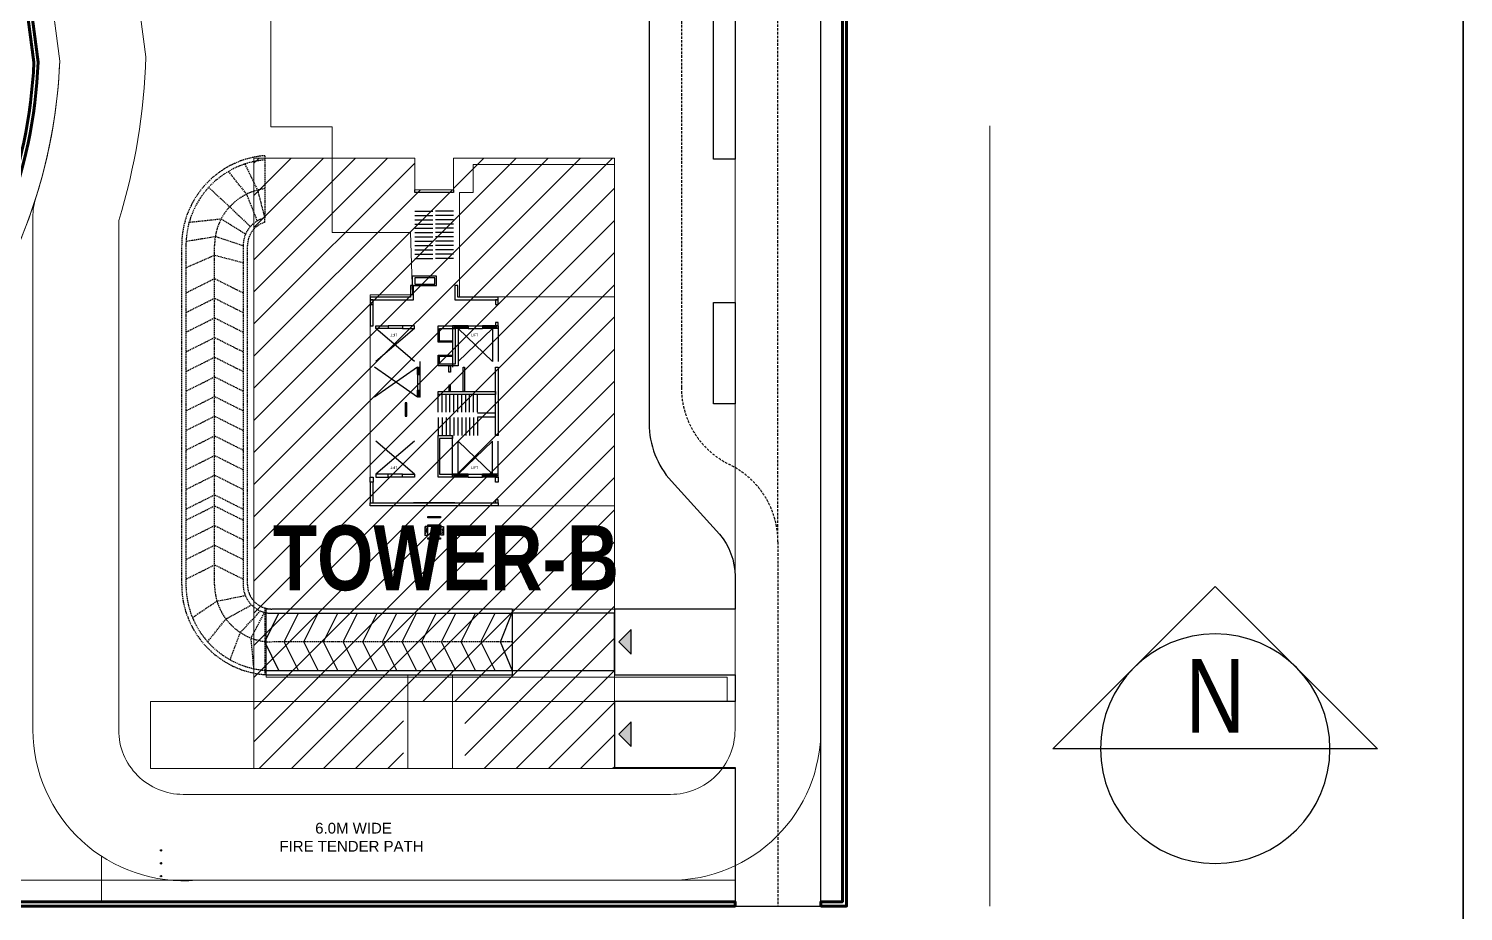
# Model space of a CAD drawing. Header units: millimetres. Extents: x 2061841 to 105821645, y -77612 to 48520811.
# Drawn here: x 2925514 to 2931199, y 34782 to 38277 of the extents above; entities that cross this region are included whole.
import ezdxf
from ezdxf.enums import TextEntityAlignment as Align

# ---------------------------------------------------------------- set-up
doc = ezdxf.new("R2010")
doc.units = ezdxf.units.MM
doc.header["$LTSCALE"] = 10
doc.header["$MEASUREMENT"] = 0
doc.linetypes.add('DASHED', pattern=[0.75, 0.5, -0.25])
doc.linetypes.add('HIDDEN', pattern=[0.375, 0.25, -0.125])
for name, color, linetype in [('A-Parking Bays', 253, 'Continuous'), ('BORDER', 5, 'Continuous'), ('SANCTION-A1 594X841$0$A1_Title Block_A-TITLE', 3, 'Continuous')]:
    doc.layers.add(name, color=color, linetype=linetype)
doc.layers.add('A-Site', color=253, linetype='Continuous', lineweight=9)
doc.layers.add('Layer1', color=253, linetype='Continuous', lineweight=5)
doc.styles.add('1035_Tower Layout$0$WD-50', font='ARIALN.TTF', dxfattribs={"height": 150})
doc.styles.add('SANCTION-A1 594X841$0$A1_Title Block$0$A1_Title Block$0$MAS-TXTL', font='arialbd.ttf')
doc.styles.add('SANCTION-A1 594X841$0$Arial', font='arial.ttf')
doc.styles.add('SANCTION-A1 594X841$0$Standard', font='arial.ttf')
doc.styles.add('WD-500', font='arial.ttf', dxfattribs={"height": 750})

# ---------------------------------------------------------------- blocks, each defined once
blk = doc.blocks.new('SANCTION-A1 594X841$0$dtl-id-e')
at = {"color": 4, "linetype": 'Continuous'}
blk.add_lwpolyline([(0, 6.5), (0, 9.192), (9.192, 0), (0, -9.192), (0, -6.5)], dxfattribs=at)
blk = doc.blocks.new('SANCTION-A1 594X841$0$dtl-id')
at = {"color": 4, "linetype": 'Continuous'}
blk.add_line((-6.5, 0), (6.5, 0), dxfattribs=at)
blk.add_circle((0, 0), 6.5, dxfattribs=at)
at = {"color": 2, "style": 'SANCTION-A1 594X841$0$Standard', "width": 0.8}
blk.add_attdef('99', text='', height=3, dxfattribs=at).set_placement((0, 3.043), align=Align.MIDDLE_CENTER)
at = {"color": 3, "style": 'SANCTION-A1 594X841$0$Standard', "width": 0.8}
blk.add_attdef('A-100', text='', height=2, dxfattribs=at).set_placement((0, -2.483), align=Align.MIDDLE_CENTER)
blk = doc.blocks.new('A$C8e09e99a')
at = {"layer": 'A-Parking Bays', "ltscale": 125, "transparency": 33554483}
h = blk.add_hatch(color=256, dxfattribs=at)
h.dxf.hatch_style = 1
h.paths.add_polyline_path([(-1726, 1733), (1726, 1733), (0, 0)])
at = {"layer": 'A-Parking Bays', "ltscale": 125, "transparency": 33554534}
blk.add_lwpolyline([(-1726, 1733), (1726, 1733), (0, 0), (-1726, 1733)], dxfattribs=at)

msp = doc.modelspace()

# ---------------------------------------------------------------- hatches: boundary and pattern name
h = msp.add_hatch()
h.set_pattern_fill('ANSI37', color=253, scale=0.8505, angle=270)
h.set_pattern_definition([(315, (2910763.4035, 58141.1766), (1.90942696, 1.90942696), []), (45, (2910763.4035, 58141.1766), (-1.90942696, 1.90942696), [])])
h.paths.add_polyline_path([(2927368.6, 37101.2), (2927368.6, 37089.9), (2927311.9, 37089.9), (2927311.9, 37101.2), (2927368.6, 37101.2)])
h.paths.add_polyline_path([(2927255.2, 37101.2), (2927255.2, 37089.9), (2927198.5, 37089.9), (2927198.5, 37101.2), (2927255.2, 37101.2)])
h = msp.add_hatch()
h.set_pattern_fill('ANSI37', color=253, scale=0.8505)
h.set_pattern_definition([(45, (2693401.4447, 76661.5887), (-1.909426958, 1.909426958), []), (135, (2693401.4447, 76661.5887), (-1.909426958, -1.909426958), [])])
h.paths.add_polyline_path([(2927065.5, 36908.4), (2927054.2, 36908.4), (2927054.2, 36936.8), (2927065.5, 36936.8)])
h.paths.add_polyline_path([(2927065.5, 36817.7), (2927054.2, 36817.7), (2927054.2, 36846), (2927065.5, 36846)])
h = msp.add_hatch()
h.set_pattern_fill('ANSI37', color=253, scale=0.8505)
h.set_pattern_definition([(45, (2952740.8237, 41918.2868), (-1.90942696, 1.90942696), []), (135, (2952740.8237, 41918.2868), (-1.90942696, -1.90942696), [])])
h.paths.add_polyline_path([(2927368.6, 36501.7), (2927368.6, 36513.1), (2927311.9, 36513.1), (2927311.9, 36501.7), (2927368.6, 36501.7)])
h.paths.add_polyline_path([(2927255.2, 36501.7), (2927255.2, 36513.1), (2927198.5, 36513.1), (2927198.5, 36501.7), (2927255.2, 36501.7)])
at = {"layer": 'Layer1'}
h = msp.add_hatch(dxfattribs=at)
h.set_pattern_fill('ANSI31', color=6, scale=28.35)
h.set_pattern_definition([(45, (2721424, 77677.71), (-63.647565, 63.647565), [])])
h.paths.add_polyline_path([(2927044.1, 37639.9), (2927044.1, 37764.7), (2926406.5, 37764.7), (2926406.5, 35346.6), (2926999.1, 35346.6), (2926999.1, 35613.1), (2927242.6, 35613.1), (2927242.6, 35346.6), (2927834.9, 35346.6), (2927834.9, 37764.7), (2927197.2, 37764.7), (2927197.2, 37639.9)])

# ---------------------------------------------------------------- linework, layer by layer
at = {"color": 253, "linetype": 'DASHED', "ltscale": 2}
for p, q in [((2928482.7, 36244.8, 0), (2928482.7, 40164.1, 0)), ((2928100, 39552.2, 0), (2928100, 36856.7, 0)), ((2928482.7, 36244.8, 0), (2928482.7, 34802.3))]:
    msp.add_line(p, q, dxfattribs=at)
at = {"color": 253, "lineweight": 20}
msp.add_line((2929321.9, 34802.3), (2929321.9, 37892.5), dxfattribs=at)
at = {"color": 253, "linetype": 'DASHED'}
for p, q in [((2926448.9, 37757.5), (2926448.9, 37528.3)), ((2926448.9, 35983.1, 0), (2926448.9, 35720.8))]:
    msp.add_line(p, q, dxfattribs=at)
at = {"color": 253}
for p, q in [((2927044.1, 37628.6), (2927044.1, 37639.9)), ((2927197.2, 37639.9), (2927197.2, 37628.6)), ((2927197.2, 37628.6), (2927044.1, 37628.6)), ((2927044.1, 37554.8, 0), (2927115, 37554.8, 0)), ((2927044.1, 37537.8, 0), (2927115, 37537.8, 0)), ((2927044.1, 37520.8, 0), (2927115, 37520.8, 0)), ((2927197.2, 37554.8, 0), (2927126.3, 37554.8, 0)), ((2927197.2, 37537.8, 0), (2927126.3, 37537.8, 0)), ((2927197.2, 37520.8, 0), (2927126.3, 37520.8, 0)), ((2927044.1, 37503.8, 0), (2927115, 37503.8, 0)), ((2927044.1, 37486.8, 0), (2927115, 37486.8, 0)), ((2927044.1, 37469.7, 0), (2927115, 37469.7, 0)), ((2927197.2, 37503.8, 0), (2927126.3, 37503.8, 0)), ((2927197.2, 37486.8, 0), (2927126.3, 37486.8, 0)), ((2927197.2, 37469.7, 0), (2927126.3, 37469.7, 0)), ((2927044.1, 37452.7, 0), (2927115, 37452.7, 0)), ((2927044.1, 37435.7, 0), (2927115, 37435.7, 0)), ((2927044.1, 37418.7, 0), (2927115, 37418.7, 0)), ((2927197.2, 37452.7, 0), (2927126.3, 37452.7, 0)), ((2927197.2, 37435.7, 0), (2927126.3, 37435.7, 0)), ((2927197.2, 37418.7, 0), (2927126.3, 37418.7, 0)), ((2927044.1, 37401.7, 0), (2927115, 37401.7, 0)), ((2927044.1, 37384.7, 0), (2927115, 37384.7, 0)), ((2927044.1, 37367.7, 0), (2927115, 37367.7, 0)), ((2927197.2, 37401.7, 0), (2927126.3, 37401.7, 0)), ((2927197.2, 37384.7, 0), (2927126.3, 37384.7, 0)), ((2927197.2, 37367.7, 0), (2927126.3, 37367.7, 0)), ((2927042.8, 37089.9, 0), (2926889.7, 36959.4, 0)), ((2927042.8, 36959.4, 0), (2926889.7, 37089.9, 0)), ((2926994.6, 37101.2, 0), (2926937.9, 37101.2, 0)), ((2926994.6, 37089.9, 0), (2926937.9, 37089.9, 0)), ((2927192.8, 37101.2, 0), (2927192.8, 36936.8, 0)), ((2927255.2, 37101.2, 0), (2927192.8, 37101.2, 0)), ((2927255.2, 37089.9, 0), (2927192.8, 37089.9, 0)), ((2927215.5, 37089.9, 0), (2927215.5, 36959.4, 0)), ((2927215.5, 37089.9, 0), (2927351.6, 36959.4, 0)), ((2927215.5, 36959.4, 0), (2927351.6, 37089.9, 0)), ((2927255.2, 37101.2, 0), (2927255.2, 37089.9, 0)), ((2927255.2, 37101.2, 0), (2927311.9, 37101.2, 0)), ((2927255.2, 37089.9, 0), (2927311.9, 37089.9, 0)), ((2927374.2, 37101.2, 0), (2927311.9, 37101.2, 0)), ((2927311.9, 37101.2, 0), (2927311.9, 37089.9, 0)), ((2927374.2, 37089.9, 0), (2927311.9, 37089.9, 0)), ((2927351.6, 37089.9, 0), (2927351.6, 36959.4, 0)), ((2927374.2, 37101.2, 0), (2927374.2, 37089.9, 0)), ((2927374.2, 37089.9, 0), (2927374.2, 36959.4, 0)), ((2927065.5, 36908.4, 0), (2927065.5, 36959.4, 0)), ((2927054.2, 36936.8), (2926884.1, 36817.7, 0)), ((2927054.2, 36817.7), (2926884.1, 36936.8, 0)), ((2927054.2, 36908.4, 0), (2927054.2, 36936.8)), ((2927054.2, 36908.4, 0), (2927054.2, 36846, 0)), ((2927054.2, 36908.4, 0), (2927065.5, 36908.4, 0)), ((2927065.5, 36846, 0), (2927065.5, 36908.4, 0)), ((2927054.2, 36817.7), (2927054.2, 36846, 0)), ((2927054.2, 36846, 0), (2927065.5, 36846, 0)), ((2927065.5, 36817.7), (2927065.5, 36846, 0)), ((2927136.4, 36758.2), (2927136.4, 36829)), ((2927152, 36758.2), (2927152, 36829)), ((2927167.6, 36758.2), (2927167.6, 36829)), ((2927183.1, 36758.2), (2927183.1, 36829)), ((2927198.7, 36758.2), (2927198.7, 36829)), ((2927214.3, 36758.2), (2927214.3, 36829)), ((2927229.9, 36758.2), (2927229.9, 36829)), ((2927245.5, 36758.2), (2927245.5, 36829)), ((2927261.1, 36758.2), (2927261.1, 36829)), ((2927276.7, 36758.2), (2927276.7, 36829)), ((2927292.3, 36758.2), (2927292.3, 36829)), ((2927136.4, 36737), (2927136.4, 36666.2)), ((2927152, 36737), (2927152, 36666.2)), ((2927167.6, 36737), (2927167.6, 36666.2)), ((2927183.1, 36737), (2927183.1, 36666.2)), ((2927198.7, 36737), (2927198.7, 36666.2)), ((2927214.3, 36737), (2927214.3, 36666.2)), ((2927229.9, 36737), (2927229.9, 36666.2)), ((2927245.5, 36737), (2927245.5, 36666.2)), ((2927261.1, 36737), (2927261.1, 36666.2)), ((2927276.7, 36737), (2927276.7, 36666.2)), ((2927292.3, 36755.3), (2927362.9, 36755.3)), ((2927292.3, 36739.7), (2927362.9, 36739.7)), ((2927292.3, 36737), (2927292.3, 36666.2)), ((2927042.8, 36513.1, 0), (2926889.7, 36643.5, 0)), ((2927042.8, 36643.5, 0), (2926889.7, 36513.1, 0)), ((2927192.8, 36501.7), (2927192.8, 36666.2)), ((2927215.5, 36513.1), (2927215.5, 36643.5)), ((2927215.5, 36513.1), (2927351.6, 36643.5)), ((2927215.5, 36643.5), (2927351.6, 36513.1)), ((2927351.6, 36513.1), (2927351.6, 36643.5)), ((2927374.2, 36513.1), (2927374.2, 36643.5)), ((2926994.6, 36513.1, 0), (2926937.9, 36513.1, 0)), ((2926994.6, 36501.7, 0), (2926937.9, 36501.7, 0)), ((2927255.2, 36513.1), (2927192.8, 36513.1)), ((2927255.2, 36501.7), (2927192.8, 36501.7)), ((2927255.2, 36501.7), (2927255.2, 36513.1)), ((2927255.2, 36513.1), (2927311.9, 36513.1)), ((2927255.2, 36501.7), (2927311.9, 36501.7)), ((2927374.2, 36513.1), (2927311.9, 36513.1)), ((2927311.9, 36501.7), (2927311.9, 36513.1)), ((2927374.2, 36501.7), (2927311.9, 36501.7)), ((2927374.2, 36501.7), (2927374.2, 36513.1)), ((2927202.9, 36399.6), (2927038.4, 36399.6))]:
    msp.add_line(p, q, dxfattribs=at)
at = {"color": 253, "linetype": 'HIDDEN'}
for p, q in [((2927083.8, 36306), (2927095.1, 36272.1)), ((2927083.8, 36272), (2927095.1, 36306)), ((2927157.5, 36306), (2927146.2, 36272.1)), ((2927157.5, 36272), (2927146.2, 36306))]:
    msp.add_line(p, q, dxfattribs=at)
at = {"color": 253, "linetype": 'DASHED', "ltscale": 500}
msp.add_line((2927429.5, 35978.8, 0), (2927429.5, 35718, 0), dxfattribs=at)
at = {"color": 253, "lineweight": 9, "transparency": 33554483}
for p, q in [((2926038.2, 35019.7), (2926033.4, 35024.4)), ((2926038.2, 35019.7), (2926038.2, 35026.4)), ((2926038.2, 35019.7), (2926043, 35024.4)), ((2926038.2, 34968.7), (2926033.4, 34973.5)), ((2926038.2, 34968.7), (2926038.2, 34975.5)), ((2926038.2, 34968.7), (2926043, 34973.5)), ((2926038.2, 34917.8), (2926033.4, 34922.6)), ((2926038.2, 34917.8), (2926038.2, 34924.6)), ((2926038.2, 34917.8), (2926043, 34922.6))]:
    msp.add_line(p, q, dxfattribs=at)
at = {"color": 253, "lineweight": 9}
msp.add_lwpolyline([(2925174.6, 41646), (2925636.7, 38149.5, -0.167265), (2925152.8, 36902.1), (2922845.5, 34904.4), (2928312.6, 34904.4), (2928312.6, 34819.3), (2922617.4, 34819.3), (2925092, 36962, 0.165474), (2925551.4, 38145.6), (2925088.8, 41646)], format="xyb", close=True, dxfattribs=at)
at = {"color": 253, "lineweight": 9, "transparency": 33554483}
msp.add_lwpolyline([(2925174.6, 41646), (2925636.7, 38149.5, -0.166689), (2925155.7, 36905.6)], format="xyb", dxfattribs=at)
at = {"lineweight": 15, "ltscale": 10, "transparency": 33554687}
for points in [[(2928652.8, 41663.4), (2928652.8, 35499.7, -0.414214), (2928057.5, 34904.4), (2926178.9, 34904.4, -0.437863), (2925530.3, 35499.7), (2925530.3, 37531, -0.076844), (2925542.3, 37608.1, 0.067138), (2925636.7, 38149.5), (2925172.3, 41663), (2925515.5, 41663), (2925528.6, 41560.7), (2928312.6, 41561), (2928312.6, 41663.4)], [(2925977.6, 38166.4, -0.068902), (2925870.5, 37518), (2925870.5, 35499.7, 0.414214), (2926125.7, 35244.6), (2928057.5, 35244.6, 0.414214), (2928312.6, 35499.7), (2928312.6, 40965.6, 0.414214), (2928057.5, 41220.8), (2925865, 41220.8, 0.453245), (2925612.1, 40932.2)]]:
    msp.add_lwpolyline(points, format="xyb", close=True, dxfattribs=at)
at = {"color": 253}
msp.add_lwpolyline([(2927972.4, 39665.1), (2927972.4, 36713.7, 0.186161), (2928060.5, 36485.3), (2928251, 36275, -0.179281), (2928312.6, 36108.8), (2928312.6, 35978.8), (2927834.9, 35978.8), (2927834.9, 35718), (2928312.6, 35718), (2928312.6, 35613.1), (2927834.9, 35612.4), (2927834.9, 35353), (2928312.6, 35350.9), (2928312.6, 34802.3), (2928652.8, 34802.3), (2928652.8, 41663)], format="xyb", dxfattribs=at)
at = {"color": 253, "lineweight": 9}
msp.add_lwpolyline([(2928652.8, 34819.3), (2928737.9, 34819.3), (2928737.9, 41646), (2928652.8, 41646)], close=True, dxfattribs=at)
at = {"lineweight": 15, "ltscale": 10, "transparency": 33554559}
msp.add_lwpolyline([(2925977.6, 38166.4, -0.068902), (2925870.5, 37518), (2925870.5, 35499.7, 0.414214), (2926125.7, 35244.6), (2928057.5, 35244.6, 0.414214), (2928312.6, 35499.7), (2928312.6, 40965.6, 0.414214), (2928057.5, 41220.8), (2925865, 41220.8, 0.453245), (2925612.1, 40932.2)], format="xyb", close=True, dxfattribs=at)
at = {"color": 253, "lineweight": 9, "transparency": 33554483}
for points in [[(2922845.5, 34904.4), (2928312.6, 34904.4), (2928312.6, 35346.6), (2925996.7, 35346.6), (2925996.7, 35613.1), (2926454.6, 35613.1), (2928281.4, 35613.1), (2928281.4, 35709.5), (2926454.6, 35709.5), (2926454.6, 35978.8), (2927834.9, 35978.8), (2927834.9, 36388.2), (2926867, 36388.2), (2926867, 37223.5), (2927034.2, 37223.5), (2927027.1, 37469.8), (2926716.8, 37469.8), (2926716.8, 37889.4), (2926473, 37889.4), (2926473, 38825.4)], [(2925802.4, 34999.4), (2925802.4, 34999.4), (2925802.4, 34819.3), (2923377.8, 34819.3), (2923377.8, 35072), (2923094.3, 35072), (2923094.3, 34983.8)]]:
    msp.add_lwpolyline(points, dxfattribs=at)
at = {"color": 253, "elevation": 0}
for points in [[(2928227.6, 38705.1), (2928312.6, 38705.1), (2928312.6, 37760.2), (2928227.6, 37760.2)], [(2927032.8, 37260), (2927129.1, 37260), (2927129.1, 37296.8), (2927032.8, 37296.8)], [(2927044.2, 37265.6), (2927123.5, 37265.6), (2927123.5, 37291.1), (2927044.2, 37291.1)], [(2926937.9, 37089.9), (2926889.7, 37089.9), (2926889.7, 37101.2), (2926937.9, 37101.2)], [(2926994.6, 37089.9), (2927042.8, 37089.9), (2927042.8, 37101.2), (2926994.6, 37101.2)], [(2926937.9, 36513.1), (2926889.7, 36513.1), (2926889.7, 36501.7), (2926937.9, 36501.7)], [(2926994.6, 36513.1), (2927042.8, 36513.1), (2927042.8, 36501.7), (2926994.6, 36501.7)]]:
    msp.add_lwpolyline(points, close=True, dxfattribs=at)
at = {"color": 253, "linetype": 'DASHED', "elevation": 0}
for points in [[(2926448.9, 35719.1, -0.391135), (2926120, 36075.2), (2926120, 37418.4, -0.39117), (2926448.9, 37774.5), (2926448.9, 37757.5, 0.390024), (2926137, 37418.4), (2926137, 36075.2, 0.389989), (2926448.9, 35736.2)], [(2926448.9, 35850.2, -0.377976), (2926250.4, 36075.2), (2926250.4, 37418.4, -0.378022), (2926448.9, 37643.5)], [(2926448.9, 35983.1, -0.329283), (2926380.8, 36075.2), (2926380.8, 37418.4, -0.329371), (2926448.9, 37510.6), (2926448.9, 37528.3, 0.342107), (2926363.8, 37418.4), (2926363.8, 36075.2, 0.34203), (2926448.9, 35965.4, 0.34203)], [(2927429.5, 35848.4), (2926477.2, 35848.4, -0.031325), (2926448.9, 35850.2)]]:
    msp.add_lwpolyline(points, format="xyb", dxfattribs=at)
at = {"color": 253, "linetype": 'DASHED'}
for points in [[(2926304.9, 37711.8), (2926376.8, 37621.8), (2926419.1, 37515.8)], [(2926370.1, 37741.4), (2926420.6, 37638.1), (2926448.9, 37528.3)], [(2926146.6, 37510.7), (2926276.8, 37524.6), (2926373.7, 37464.9)], [(2926139.9, 37436), (2926253.4, 37455), (2926363.8, 37418.4)], [(2926139.9, 37332.6), (2926250.4, 37380.7), (2926363.8, 37350.7)]]:
    msp.add_lwpolyline(points, dxfattribs=at)
at = {"color": 253, "lineweight": 9, "transparency": 33554483}
msp.add_lwpolyline([(2927834.9, 37739.1), (2927275.3, 37739.1), (2927275.3, 37628.6), (2927221.3, 37628.6), (2927221.3, 37214.9), (2927834.9, 37214.9)], close=True, dxfattribs=at)
at = {"color": 253, "linetype": 'DASHED', "elevation": 0}
for points in [[(2926226.8, 37648.8), (2926310.3, 37572), (2926392.1, 37493.5)], [(2926363.8, 37230.3), (2926250.4, 37286.9), (2926137, 37230.2)], [(2926363.8, 37152.4), (2926250.4, 37209.1), (2926137, 37152.4)], [(2926363.8, 37074.5), (2926250.4, 37131.2), (2926137, 37074.5)], [(2926363.8, 36996.7), (2926250.4, 37053.4), (2926137, 36996.7)], [(2926363.8, 36918.8), (2926250.4, 36975.5), (2926137, 36918.8)], [(2926363.8, 36841), (2926250.4, 36897.7), (2926137, 36840.9)], [(2926363.8, 36763.1), (2926250.4, 36819.8), (2926137, 36763.1)], [(2926363.8, 36685.2), (2926250.4, 36741.9), (2926137, 36685.2)], [(2926363.8, 36607.4), (2926250.4, 36664.1), (2926137, 36607.4)], [(2926363.8, 36529.5), (2926250.4, 36586.2), (2926137, 36529.5)], [(2926363.8, 36451.7), (2926250.4, 36508.4), (2926137, 36451.7)], [(2926363.8, 36373.8), (2926250.4, 36430.5), (2926137, 36373.8)], [(2926363.8, 36330), (2926250.4, 36386.7), (2926137, 36330)], [(2926363.8, 36252.1), (2926250.4, 36308.8), (2926137, 36252.1)], [(2926363.8, 36174.3), (2926250.4, 36231), (2926137, 36174.2)], [(2926363.8, 36096.4), (2926250.4, 36153.1), (2926137, 36096.4)], [(2926162.8, 35945.3), (2926258.1, 36009.6), (2926372.1, 36032.7)], [(2926222.9, 35849.2), (2926295.4, 35939.6), (2926396.8, 35995.2)], [(2926312.4, 35777.6), (2926352.5, 35885.8), (2926432, 35971.2)], [(2926406.4, 35742.5), (2926394.9, 35863.9), (2926448.9, 35965.4)]]:
    msp.add_lwpolyline(points, dxfattribs=at)
at = {"color": 253}
for points in [[(2926867, 37203.3), (2927038.4, 37203.3), (2927038.4, 37260), (2927027.1, 37260), (2927027.1, 37214.6), (2926867, 37214.6), (2926867, 37203.3)], [(2927136.4, 37041.7), (2927136.4, 37101.2), (2927215.5, 37101.2), (2927215.5, 36942.4), (2927136.4, 36942.4), (2927136.4, 36979.3)], [(2927142, 37041.7), (2927142, 37089.9), (2927204.1, 37089.9), (2927204.1, 36948.1), (2927142, 36948.1), (2927142, 36979.3)]]:
    msp.add_lwpolyline(points, dxfattribs=at)
for points in [[(2927374.2, 37203.3), (2927374.2, 37214.6), (2927214.2, 37214.6), (2927214.2, 37260), (2927202.9, 37260), (2927202.9, 37203.3)], [(2926878.4, 37203.3), (2926867, 37203.3), (2926867, 37184.9), (2926878.4, 37184.9)], [(2926867, 37184.9), (2926867, 37101.2), (2926878.4, 37101.2), (2926878.4, 37184.9)], [(2927374.2, 37203.3), (2927362.9, 37203.3), (2927362.9, 37184.9), (2927374.2, 37184.9)], [(2928227.6, 37193.2), (2928312.6, 37193.2), (2928312.6, 36791), (2928227.6, 36791)], [(2927362.9, 37113.9), (2927362.9, 37101.2), (2927374.2, 37101.2), (2927374.2, 37113.9)], [(2927136.4, 37041.7), (2927192.8, 37041.7), (2927192.8, 37036), (2927136.4, 37036)], [(2927136.4, 36985), (2927192.8, 36985), (2927192.8, 36979.3), (2927136.4, 36979.3)], [(2927184.6, 36916.9), (2927178.9, 36916.9), (2927178.9, 36942.4), (2927184.6, 36942.4)], [(2927241.3, 36840.4), (2927235.6, 36840.4), (2927235.6, 36936.8), (2927241.3, 36936.8)], [(2927362.9, 36936.8), (2927374.2, 36936.8), (2927374.2, 36666.2), (2927362.9, 36666.2)], [(2927362.9, 36829), (2927136.4, 36829), (2927136.4, 36840.4), (2927362.9, 36840.4)], [(2927184.6, 36865.9), (2927178.9, 36865.9), (2927178.9, 36840.4), (2927184.6, 36840.4)], [(2927006, 36742.7), (2927011.6, 36742.7), (2927011.6, 36795), (2927006, 36795)], [(2927192.8, 36501.7), (2927136.4, 36501.7), (2927136.4, 36666.2), (2927192.8, 36666.2), (2927192.8, 36654.8), (2927142, 36654.8), (2927142, 36513.1), (2927192.8, 36513.1)], [(2926867, 36481.8), (2926867, 36501.6), (2926878.4, 36501.6), (2926878.4, 36481.8)], [(2927362.9, 36481.8), (2927362.9, 36501.6), (2927374.2, 36501.6), (2927374.2, 36481.8)], [(2926878.4, 36481.8), (2926867, 36481.8), (2926867, 36399.6), (2926878.4, 36399.6)], [(2927374.2, 36388.2), (2926867, 36388.2), (2926867, 36399.6), (2927374.2, 36399.6)], [(2927374.2, 36410.9), (2927362.9, 36410.9), (2927362.9, 36399.6), (2927374.2, 36399.6)], [(2927146.2, 36340), (2927095.1, 36340), (2927095.1, 36345.7), (2927146.2, 36345.7)], [(2927146.2, 36306), (2927095.1, 36306), (2927095.1, 36311.7), (2927146.2, 36311.7)], [(2927146.2, 36255), (2927095.1, 36255), (2927095.1, 36260.6), (2927146.2, 36260.6)]]:
    msp.add_lwpolyline(points, close=True, dxfattribs=at)
at = {"color": 253, "linetype": 'HIDDEN'}
for points in [[(2927095.1, 36306), (2927083.8, 36306), (2927083.8, 36272), (2927095.1, 36272)], [(2927146.2, 36306), (2927157.5, 36306), (2927157.5, 36272), (2927146.2, 36272)]]:
    msp.add_lwpolyline(points, close=True, dxfattribs=at)
at = {"color": 253, "linetype": 'DASHED', "ltscale": 500, "elevation": 0}
for points in [[(2927429.5, 35978.8), (2926477.2, 35978.8, -0.074731), (2926448.9, 35983.1)], [(2926448.9, 35965.4, 0.06322), (2926477.2, 35961.8), (2927429.5, 35961.8)], [(2926447.5, 35719.2, 0.020849), (2926477.2, 35718), (2927429.5, 35718)], [(2926448.9, 35736.2, 0.020849), (2926477.2, 35735), (2927429.5, 35735)]]:
    msp.add_lwpolyline(points, format="xyb", dxfattribs=at)
for points in [[(2926505.6, 35735), (2926448.9, 35848.4), (2926505.6, 35961.8)], [(2926583.4, 35735), (2926526.7, 35848.4), (2926583.4, 35961.8)], [(2926661.3, 35735), (2926604.6, 35848.4), (2926661.3, 35961.8)], [(2926739.2, 35735), (2926682.5, 35848.4), (2926739.2, 35961.8)], [(2926817, 35735), (2926760.3, 35848.4), (2926817, 35961.8)], [(2926894.9, 35735), (2926838.2, 35848.4), (2926894.9, 35961.8)], [(2926972.7, 35735), (2926916, 35848.4), (2926972.7, 35961.8)], [(2927050.6, 35735), (2926993.9, 35848.4), (2927050.6, 35961.8)], [(2927128.4, 35735), (2927071.8, 35848.4), (2927128.5, 35961.8)], [(2927206.3, 35735), (2927149.6, 35848.4), (2927206.3, 35961.8)], [(2927284.2, 35735), (2927227.5, 35848.4), (2927284.2, 35961.8)], [(2927362, 35735), (2927305.3, 35848.4), (2927362, 35961.8)], [(2927429.5, 35736.2), (2927383.2, 35848.4), (2927429.5, 35965.4)]]:
    msp.add_lwpolyline(points, dxfattribs=at)
msp.add_lwpolyline([(2927429.5, 35735), (2927834.9, 35735), (2927834.9, 35961.8), (2927429.5, 35961.8)], close=True, dxfattribs=at)
at = {"color": 253, "linetype": 'DASHED', "ltscale": 2}
for centre, start, end in [((2928440.2, 36856.7, 0), 180, 244.056), ((2928142.5, 36244.8, 0), 0, 64.056)]:
    msp.add_arc(centre, 340.2, start, end, dxfattribs=at)
at = {"layer": 'A-Site', "color": 6, "lineweight": 60}
msp.add_lwpolyline([(2925175.3, 41646), (2925173.2, 41663), (2925069.4, 41663), (2925534.4, 38144.8, -0.165102), (2925079.9, 36974), (2922571.7, 34802.3), (2928312.6, 34802.3), (2928312.6, 34819.3), (2922617.4, 34819.3), (2925092, 36962, 0.165474), (2925551.4, 38145.6), (2925088.8, 41646)], format="xyb", close=True, dxfattribs=at)
msp.add_lwpolyline([(2928652.8, 34802.3), (2928754.9, 34802.3), (2928754.9, 41663), (2928652.8, 41663), (2928652.8, 41646), (2928737.9, 41646), (2928737.9, 34819.3), (2928652.8, 34819.3)], close=True, dxfattribs=at)
at = {"layer": 'BORDER'}
for points in [[(2841198.6, -702.5), (2931198.6, -702.5), (2931198.6, 59297.5), (2841198.6, 59297.5)], [(2931198.6, 41748.4), (2931198.6, 34462.2), (2919698.6, 34462.2), (2919698.6, 41748.4)]]:
    msp.add_lwpolyline(points, close=True, dxfattribs=at)
at = {"layer": 'Layer1', "color": 1}
msp.add_lwpolyline([(2927044.1, 37639.9), (2927044.1, 37764.7), (2926406.5, 37764.7), (2926406.5, 35346.6), (2927016.3, 35346.6), (2927016.3, 35718), (2927193.8, 35718), (2927193.8, 35346.6), (2927834.9, 35346.6), (2927834.9, 37764.7), (2927197.2, 37764.7), (2927197.2, 37639.9), (2927044.1, 37639.9)], dxfattribs=at)

# ---------------------------------------------------------------- block references
at = {"xscale": 69.95053123922347, "yscale": 69.95053123922347, "zscale": 69.95053123922347, "rotation": 90}
msp.add_blockref('SANCTION-A1 594X841$0$dtl-id-e', (2930215.4, 35425.4), dxfattribs=at)
at = {"color": 253, "ltscale": 125, "xscale": -0.02834999999999968, "yscale": 0.02834999999999968, "zscale": 0.02834999999999968, "rotation": 270}
for p in [(2927851.8, 35848.4, 0), (2927851.8, 35482.7)]:
    msp.add_blockref('A$C8e09e99a', p, dxfattribs=at)
ref = msp.add_blockref('SANCTION-A1 594X841$0$dtl-id', (2930215.4, 35425.4), dxfattribs=dict(xscale=-69.95053123922342, yscale=69.95053123922342, zscale=69.95053123922342))
ref.add_attrib('99', 'N', dxfattribs={"color": 2, "height": 291.5, "style": 'SANCTION-A1 594X841$0$Arial', "width": 0.8}).set_placement((2930215.4, 35635.5), align=Align.MIDDLE_CENTER)

# ---------------------------------------------------------------- texts
at = {"style": 'WD-500'}
for s, height, p in [('6.0M WIDE', 42.52, (2926649.1, 35089.5, 26.1)), ('FIRE TENDER PATH', 42.525, (2926507.5, 35017.8, 26.1))]:
    msp.add_text(s, height=height, dxfattribs=at).set_placement(p)
at = {"color": 253, "char_height": 9.92, "width": 31.851, "rotation": 180, "style": '1035_Tower Layout$0$WD-50'}
for insert, attachment_point in [((2926946.7, 37059.2, 0), 3), ((2926946.7, 36543.7, 0), 9)]:
    msp.add_mtext('LIFT', dxfattribs=dict(at, insert=insert, attachment_point=attachment_point))
at = {"color": 253, "char_height": 9.92, "width": 31.851, "style": '1035_Tower Layout$0$WD-50'}
for insert, attachment_point in [((2927294.6, 37059.2), 9), ((2927294.6, 36543.7, 0), 3)]:
    msp.add_mtext('LIFT', dxfattribs=dict(at, insert=insert, attachment_point=attachment_point))
at = {"layer": 'SANCTION-A1 594X841$0$A1_Title Block_A-TITLE', "linetype": 'ByBlock', "style": 'SANCTION-A1 594X841$0$A1_Title Block$0$A1_Title Block$0$MAS-TXTL', "width": 0.8}
msp.add_text('TOWER-B', height=257.02, dxfattribs=at).set_placement((2926481, 36053))

doc.saveas('drawing.dxf')
